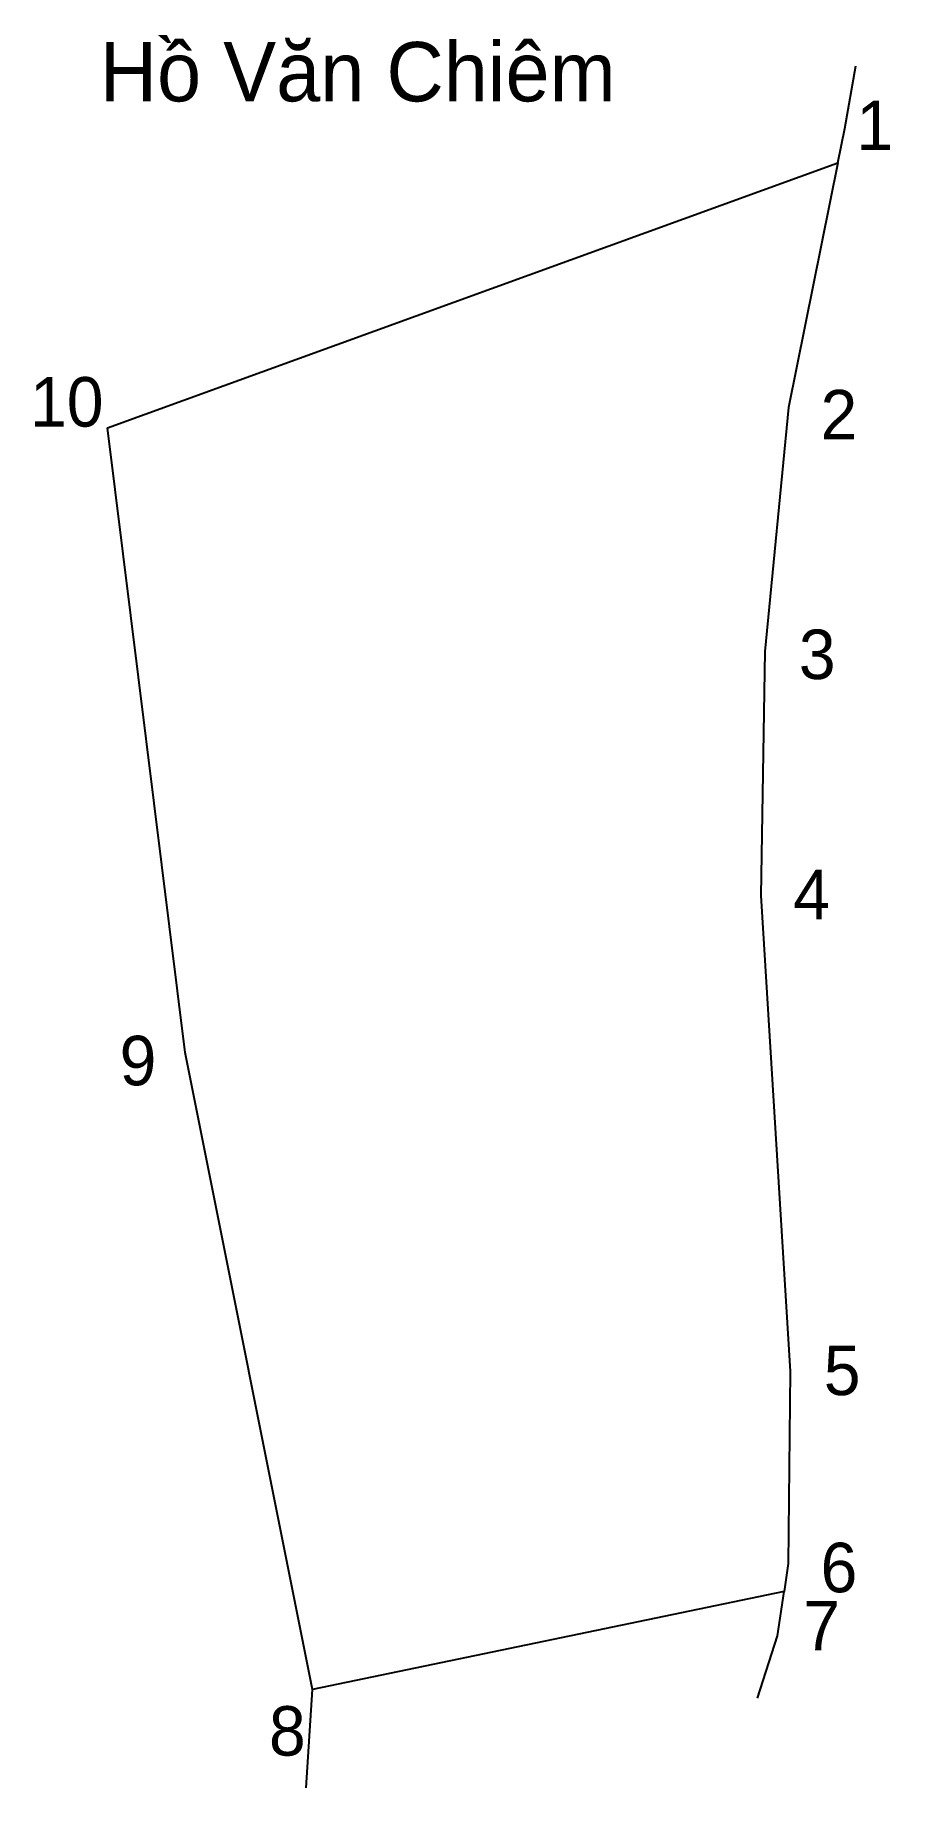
# Model space of a CAD drawing. Extents: x 547595.9 to 547642.4, y 1821093.9 to 1821189.2.
import ezdxf

# ---------------------------------------------------------------- set-up
doc = ezdxf.new("R2010")
doc.units = 0
for name, color, linetype in [('CanhThua', 7, 'Continuous'), ('RauThua', 7, 'Continuous'), ('SoHieuDinhThua', 7, 'Continuous'), ('TenChuLanCan', 7, 'Continuous')]:
    doc.layers.add(name, color=color, linetype=linetype)

msp = doc.modelspace()

# ---------------------------------------------------------------- linework, layer by layer
at = {"layer": 'CanhThua'}
for p, q in [((547599.874, 1821167.821), (547639.609, 1821182.218)), ((547639.609, 1821182.218), (547636.914, 1821168.925)), ((547636.914, 1821168.925), (547635.627, 1821155.656)), ((547604.102, 1821133.856), (547599.874, 1821167.821)), ((547635.627, 1821155.656), (547635.416, 1821142.392)), ((547635.416, 1821142.392), (547637.013, 1821116.52)), ((547611.025, 1821099.238), (547604.102, 1821133.856)), ((547637.013, 1821116.52), (547636.902, 1821106.085)), ((547636.902, 1821106.085), (547636.677, 1821104.564)), ((547636.677, 1821104.564), (547611.025, 1821099.238))]:
    msp.add_line(p, q, dxfattribs=at)
at = {"layer": 'RauThua'}
for p, q in [((547639.986, 1821184.077), (547640.577, 1821187.49)), ((547639.609, 1821182.218), (547639.986, 1821184.077)), ((547636.321, 1821102.168), (547636.677, 1821104.564)), ((547635.241, 1821098.772), (547636.321, 1821102.168)), ((547610.695, 1821093.893), (547611.025, 1821099.238))]:
    msp.add_line(p, q, dxfattribs=at)

# ---------------------------------------------------------------- texts
at = {"layer": 'SoHieuDinhThua'}
for s, height, p in [('1', 2.689, (547640.616, 1821182.91)), ('10', 2.6894, (547595.665, 1821167.881)), ('2', 2.689, (547638.663, 1821167.183)), ('3', 2.689, (547637.484, 1821154.16)), ('4', 2.689, (547637.18, 1821141.109)), ('9', 2.689, (547600.539, 1821132.081)), ('5', 2.689, (547638.839, 1821115.244)), ('6', 2.689, (547638.666, 1821104.529)), ('7', 2.689, (547637.729, 1821101.373)), ('8', 2.689, (547608.662, 1821095.65))]:
    msp.add_text(s, height=height, dxfattribs=at).set_placement(p)
at = {"layer": 'TenChuLanCan'}
msp.add_text('Hồ Văn Chiêm', height=3.22731, dxfattribs=at).set_placement((547599.458, 1821185.555))

doc.saveas('drawing.dxf')
